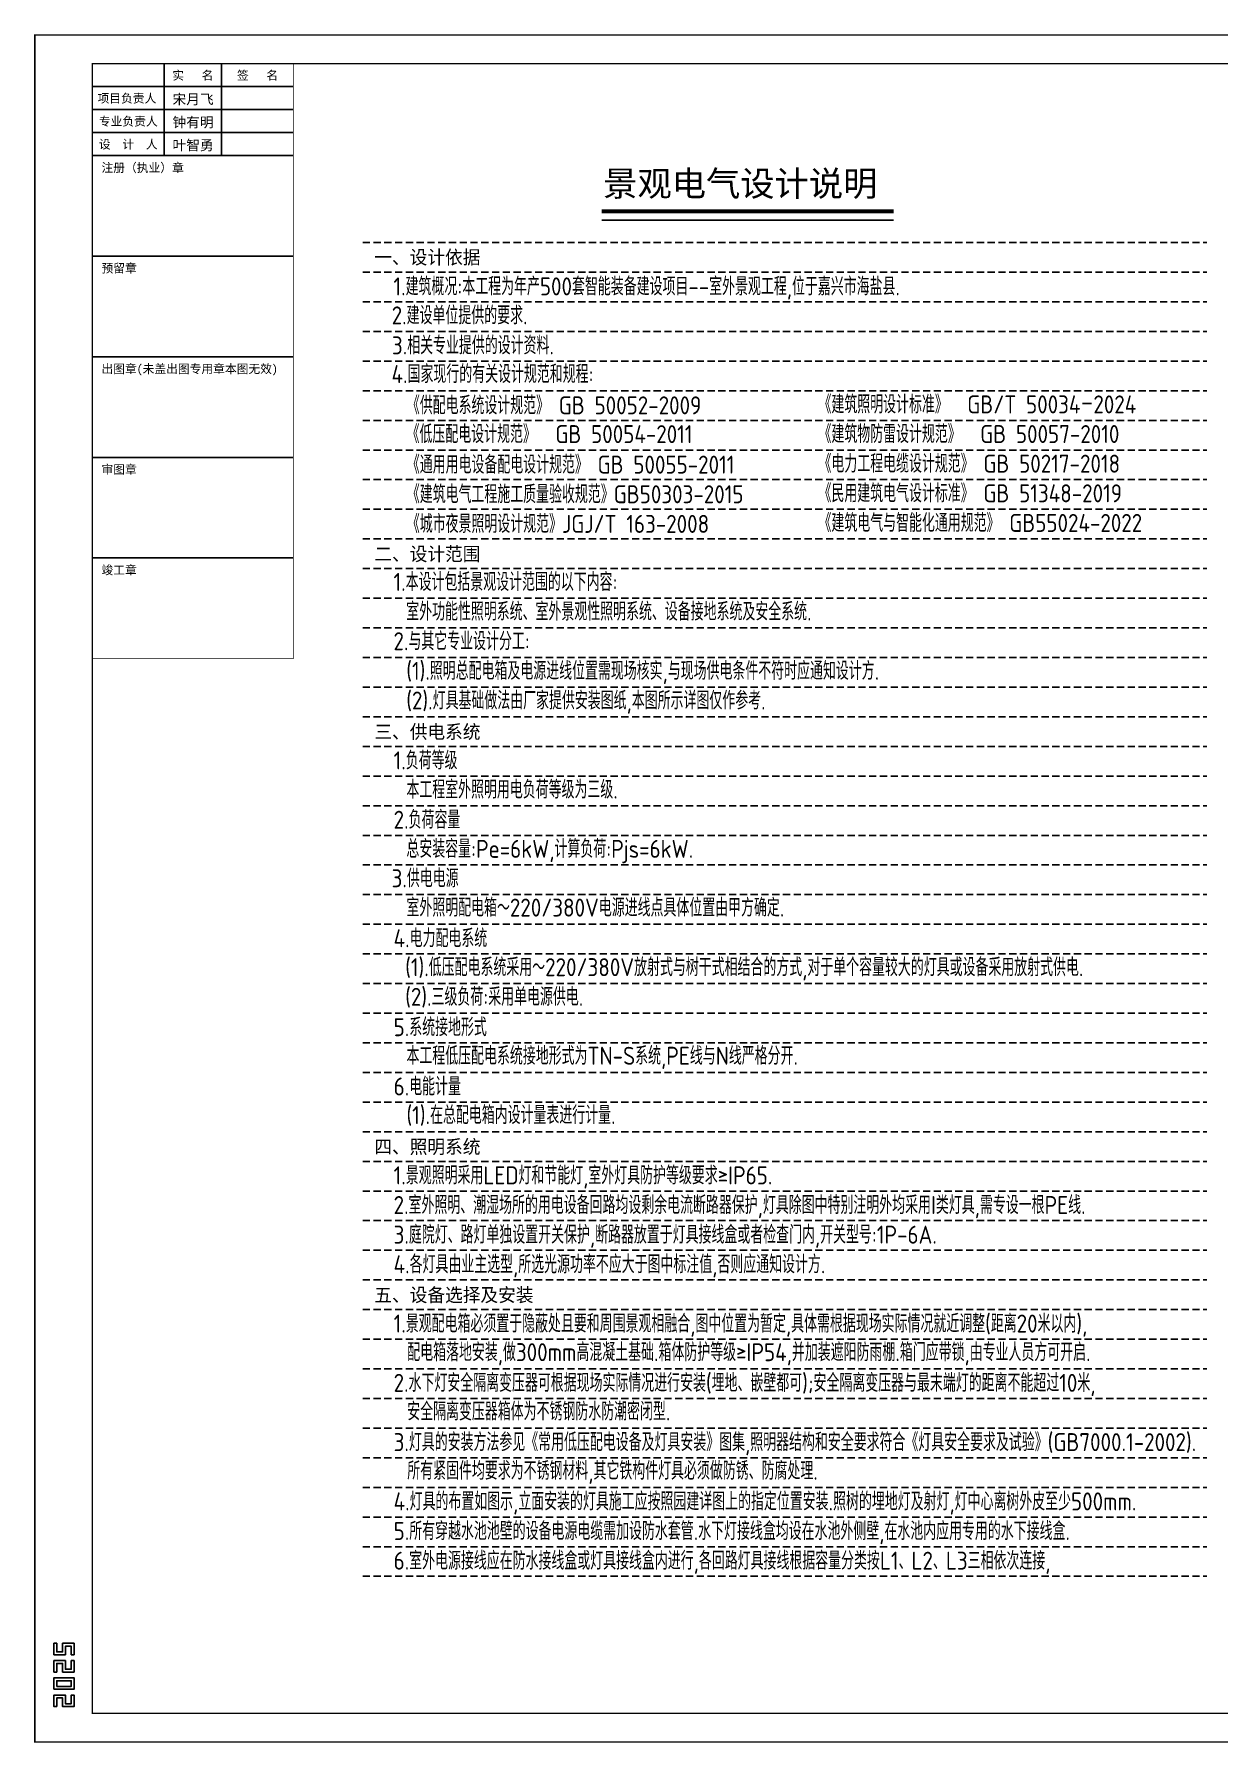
# Model space of a CAD drawing. Extents: x 40587477144 to 40590102100, y 3379967887 to 3381819730.
# Drawn here: x 40588322690 to 40588363923, y 3381066512 to 3381125962 of the extents above; entities that cross this region are included whole.
import ezdxf
from ezdxf.enums import TextEntityAlignment as Align

# ---------------------------------------------------------------- set-up
doc = ezdxf.new("R2010")
doc.units = 0
doc.header["$LTSCALE"] = 1000
doc.header["$MEASUREMENT"] = 0
doc.linetypes.add('HIDDEN', pattern=[0.375, 0.25, -0.125])
doc.layers.get('Defpoints').update_dxf_attribs({"color": 210})
for name, color, linetype in [('0-cxFrame', 155, 'Continuous'), ('qianming', 155, 'Continuous'), ('电气', 7, 'Continuous')]:
    doc.layers.add(name, color=color, linetype=linetype)
doc.layers.add('0-cxText', color=131, linetype='Continuous', lineweight=25)
doc.styles.add('-黑体', font='simhei.ttf', dxfattribs={"width": 0.8})
doc.styles.add('cx_biaoti', font='')
doc.styles.add('cx_tuming', font='simhei.ttf')
doc.styles.add('cx_tuqian1', font='')
doc.styles.add('GPS', font='gbenor.shx', dxfattribs={"width": 0.8, "bigfont": 'gbcbig.shx'})
doc.styles.add('图框宋体', font='', dxfattribs={"width": 0.75})
doc.styles.add('黑体', font='simhei.ttf', dxfattribs={"height": 12})
doc.styles.get('cx_biaoti').set_extended_font_data('SimSun')
doc.styles.get('cx_tuqian1').set_extended_font_data('SimSun')
doc.styles.get('图框宋体').set_extended_font_data('SimSun')

# ---------------------------------------------------------------- blocks, each defined once
blk = doc.blocks.new('zjcx_lan_xinxi(Dragon)')
for p, q in [((7000, -3200), (0, -3200)), ((7000, -6700), (0, -6700)), ((7000, -10200), (0, -10200)), ((7000, -13700), (0, -13700)), ((7000, -17200), (0, -17200))]:
    blk.add_line(p, q)
at = {"const_width": 25}
blk.add_lwpolyline([(0, -20700), (7000, -20700), (7000, 0), (0, 0)], close=True, dxfattribs=at)
for points in [[(2500, -3200), (2500, 0)], [(4500, -3200), (4500, 0)], [(0, -800), (7000, -800)], [(0, -1600), (7000, -1600)], [(0, -2400), (7000, -2400)]]:
    blk.add_lwpolyline(points)
for points in [[(7000, -3200), (7000, 0)], [(0, -3200), (7000, -3200)], [(0, -20700), (7000, -20700), (7000, -3200)], [(0, -20700), (7000, -20700)]]:
    blk.add_lwpolyline(points, dxfattribs=at)
at = {"style": '图框宋体'}
for s, p in [('实   名', (3500, -400)), ('签   名', (5750, -400)), ('项目负责人', (1204, -1200)), ('专业负责人', (1250, -2000)), ('设  计  人', (1250, -2800))]:
    blk.add_text(s, height=300, dxfattribs=at).set_placement(p, align=Align.MIDDLE)
for s, p in [('注册（执业）章', (318, -3771)), ('预留章', (318, -7271)), ('出图章(未盖出图专用章本图无效)', (318, -10771)), ('审图章', (318, -14271)), ('竣工章', (318, -17771))]:
    blk.add_text(s, height=300, dxfattribs=at).set_placement(p)
blk = doc.blocks.new('T-信息(Dragon)')
at = {"layer": '0-cxFrame'}
blk.add_blockref('zjcx_lan_xinxi(Dragon)', (0, 0), dxfattribs=at)
at = {"layer": 'qianming', "color": 3, "style": 'cx_biaoti'}
for s, p in [('宋月飞', (3506, -1238)), ('钟有明', (3506, -2038)), ('叶智勇', (3506, -2838))]:
    blk.add_text(s, height=350, dxfattribs=at).set_placement(p, align=Align.MIDDLE_CENTER)
blk = doc.blocks.new('TK22.A1 L(Dragon)')
at = {"layer": '0-cxFrame', "color": 7, "const_width": 0.5}
blk.add_lwpolyline([(0, 0), (-841, 0), (-841, 594), (0, 594)], close=True, dxfattribs=at)
at = {"layer": '0-cxFrame', "const_width": 0.5}
blk.add_lwpolyline([(-80, 10), (-821, 10), (-821, 584), (-80, 584)], close=True, dxfattribs=at)
at = {"layer": 'Defpoints', "color": 2}
for points in [[(-833.37, 34.37), (-834.37, 34.37), (-834.37, 30.37), (-830.37, 30.37), (-830.37, 33.37), (-828.37, 33.37), (-828.37, 30.37), (-827.37, 30.37), (-827.37, 34.37), (-831.37, 34.37), (-831.37, 31.37), (-833.37, 31.37), (-833.37, 34.37)], [(-833.37, 24.37), (-834.37, 24.37), (-834.37, 28.37), (-830.37, 28.37), (-830.37, 25.37), (-828.37, 25.37), (-828.37, 28.37), (-827.37, 28.37), (-827.37, 24.37), (-831.37, 24.37), (-831.37, 27.37), (-833.37, 27.37), (-833.37, 24.37)], [(-833.37, 12.37), (-834.37, 12.37), (-834.37, 16.37), (-830.37, 16.37), (-830.37, 13.37), (-828.37, 13.37), (-828.37, 16.37), (-827.37, 16.37), (-827.37, 12.37), (-831.37, 12.37), (-831.37, 15.37), (-833.37, 15.37), (-833.37, 12.37)]]:
    blk.add_lwpolyline(points, dxfattribs=at)
for points in [[(-834.37, 18.37), (-834.37, 22.37), (-827.37, 22.37), (-827.37, 18.37)], [(-833.37, 19.37), (-833.37, 21.37), (-828.37, 21.37), (-828.37, 19.37)]]:
    blk.add_lwpolyline(points, close=True, dxfattribs=at)
at = {"layer": '0-cxFrame', "xscale": 0.01, "yscale": 0.01, "zscale": 0.01}
blk.add_blockref('T-信息(Dragon)', (-821, 584), dxfattribs=at)
at = {"style": '黑体', "flags": 4}
blk.add_attdef('图幅', text='', height=3.3, dxfattribs=at).set_placement((-40, 3), align=Align.RIGHT)
at = {"layer": '0-cxText', "flags": 4}
for tag, height, style, p in [('建设单位', 3.5, 'cx_tuming', (-45, 240)), ('项目名称', 3.5, 'cx_tuming', (-45, 210)), ('子项名称', 3.5, 'cx_tuming', (-45, 180)), ('工程编号', 3.3, 'cx_tuqian1', (-35, 165)), ('图名1', 3.5, 'cx_tuming', (-45, 87)), ('图名2', 3.5, 'cx_tuming', (-45, 79)), ('图名3', 3.5, 'cx_tuming', (-45, 71)), ('出图日期', 3.3, 'cx_tuqian1', (-39, 60)), ('专业', 3.3, 'cx_tuqian1', (-55, 52)), ('图号', 3.3, 'cx_tuqian1', (-55, 44)), ('版次', 3.3, 'cx_tuqian1', (-20, 44))]:
    blk.add_attdef(tag, text='', height=height, dxfattribs=dict(at, style=style)).set_placement(p, align=Align.MIDDLE)
at = {"layer": 'Defpoints', "color": 6, "flags": 4}
for tag, height, style, p in [('tufu', 3.3, '黑体', (-12, 12)), ('dwfname', 4, 'cx_tuqian1', (-80, 3))]:
    blk.add_attdef(tag, text='', height=height, dxfattribs=dict(at, style=style)).set_placement(p, align=Align.RIGHT)

msp = doc.modelspace()

# ---------------------------------------------------------------- linework, layer by layer
at = {"layer": '电气', "color": 120}
msp.add_line((40588342445.3069, 3381119485.00655), (40588352600.04776, 3381119485.00655), dxfattribs=at)
at = {"layer": '电气', "color": 8, "linetype": 'HIDDEN'}
for p, q in [((40588334125.987282, 3381118711.686566), (40588363500.987282, 3381118711.686566)), ((40588334125.987282, 3381117680.436566), (40588363500.987282, 3381117680.436566)), ((40588334125.987282, 3381116649.186566), (40588363500.987282, 3381116649.186566)), ((40588334125.987282, 3381115617.936566), (40588363500.987282, 3381115617.936566)), ((40588334125.987282, 3381114586.686566), (40588363500.987282, 3381114586.686566)), ((40588334125.987282, 3381113555.436566), (40588363500.987282, 3381113555.436566)), ((40588334125.987282, 3381112524.186566), (40588363500.987282, 3381112524.186566)), ((40588334125.987282, 3381111492.936566), (40588363500.987282, 3381111492.936566)), ((40588334125.987282, 3381111492.936566), (40588363500.987282, 3381111492.936566)), ((40588334125.987282, 3381110461.686566), (40588363500.987282, 3381110461.686566)), ((40588334125.987282, 3381109430.436566), (40588363500.987282, 3381109430.436566)), ((40588334125.987282, 3381109430.436566), (40588363500.987282, 3381109430.436566)), ((40588334125.987282, 3381108399.186566), (40588363500.987282, 3381108399.186566)), ((40588334125.987282, 3381107367.936566), (40588363500.987282, 3381107367.936566)), ((40588334125.987282, 3381106336.686566), (40588363500.987282, 3381106336.686566)), ((40588334125.987282, 3381105305.436566), (40588363500.987282, 3381105305.436566)), ((40588334125.987282, 3381104274.186566), (40588363500.987282, 3381104274.186566)), ((40588334125.987282, 3381103242.936566), (40588363500.987282, 3381103242.936566)), ((40588334125.987282, 3381102211.686566), (40588363500.987282, 3381102211.686566)), ((40588334125.987282, 3381101180.436566), (40588363500.987282, 3381101180.436566)), ((40588334125.987282, 3381100149.186566), (40588363500.987282, 3381100149.186566)), ((40588334125.987282, 3381099117.936566), (40588363500.987282, 3381099117.936566)), ((40588334125.987282, 3381098086.686566), (40588363500.987282, 3381098086.686566)), ((40588334125.987282, 3381097055.436566), (40588363500.987282, 3381097055.436566)), ((40588334125.987282, 3381096024.186566), (40588363500.987282, 3381096024.186566)), ((40588334125.987282, 3381094992.936566), (40588363500.987282, 3381094992.936566)), ((40588334125.987282, 3381093961.686566), (40588363500.987282, 3381093961.686566)), ((40588334125.987282, 3381092930.436566), (40588363500.987282, 3381092930.436566)), ((40588334125.987282, 3381091899.186566), (40588363500.987282, 3381091899.186566)), ((40588334125.987282, 3381090867.936566), (40588363500.987282, 3381090867.936566)), ((40588334125.987282, 3381089836.686566), (40588363500.987282, 3381089836.686566)), ((40588334125.987282, 3381088805.436566), (40588363500.987282, 3381088805.436566)), ((40588334125.987282, 3381087774.186566), (40588363500.987282, 3381087774.186566)), ((40588334125.987282, 3381086742.936566), (40588363500.987282, 3381086742.936566)), ((40588334125.987282, 3381085711.686566), (40588363500.987282, 3381085711.686566)), ((40588334125.987282, 3381084680.436566), (40588363500.987282, 3381084680.436566)), ((40588334125.987282, 3381083649.186566), (40588363500.987282, 3381083649.186566)), ((40588334125.987282, 3381083649.186566), (40588363500.987282, 3381083649.186566)), ((40588334125.987282, 3381082617.936566), (40588363500.987282, 3381082617.936566)), ((40588334125.987282, 3381081586.686566), (40588363500.987282, 3381081586.686566)), ((40588334125.987282, 3381080555.436566), (40588363500.987282, 3381080555.436566)), ((40588334125.987282, 3381079524.186566), (40588363500.987282, 3381079524.186566)), ((40588334125.987282, 3381078492.936566), (40588363500.987282, 3381078492.936566)), ((40588334125.987282, 3381077461.686566), (40588363500.987282, 3381077461.686566)), ((40588334125.987282, 3381076430.436566), (40588363500.987282, 3381076430.436566)), ((40588334125.987282, 3381075399.186566), (40588363500.987282, 3381075399.186566)), ((40588334125.987282, 3381074367.936566), (40588363500.987282, 3381074367.936566)), ((40588334125.987282, 3381073336.686566), (40588363500.987282, 3381073336.686566)), ((40588334125.987282, 3381072305.436566), (40588363500.987282, 3381072305.436566))]:
    msp.add_line(p, q, dxfattribs=at)
at = {"layer": '电气', "color": 120, "const_width": 150}
msp.add_lwpolyline([(40588342445.3069, 3381119797.50655), (40588352600.04776, 3381119797.50655)], dxfattribs=at)

# ---------------------------------------------------------------- block references
at = {"layer": '0-cxFrame', "xscale": 100, "yscale": 100, "zscale": 100}
msp.add_blockref('TK22.A1 L(Dragon)', (40588406814.652184, 3381066536.908061), dxfattribs=at)

# ---------------------------------------------------------------- texts
at = {"layer": '电气', "color": 120}
for s, height, style, p in [('景观电气设计说明', 875, '黑体', (40588342492.581139, 3381120328.035004)), ('2.建设单位提供的要求.', 625, 'GPS', (40588335133.712044, 3381115865.285224)), ('3.相关专业提供的设计资料.', 625, 'GPS', (40588335141.858398, 3381114821.558738)), ('4.国家现行的有关设计规范和规程:', 625, 'GPS', (40588335129.027763, 3381113822.140598)), ('《供配电系统设计规范》 GB 50052-2009 ', 625, 'GPS', (40588335660.697479, 3381112734.901379)), ('《建筑照明设计标准》  GB/T 50034－2024', 625, 'GPS', (40588349988.576797, 3381112768.027554)), ('《低压配电设计规范》  GB 50054-2011', 625, 'GPS', (40588335651.987503, 3381111733.92065)), ('《建筑物防雷设计规范》  GB 50057-2010', 625, 'GPS', (40588349988.576797, 3381111736.777554)), ('《通用用电设备配电设计规范》 GB 50055-2011', 625, 'GPS', (40588335660.697479, 3381110672.401379)), ('《电力工程电缆设计规范》 GB 50217-2018', 625, 'GPS', (40588349988.576797, 3381110705.527554)), ('《建筑电气工程施工质量验收规范》GB50303-2015 ', 625, 'GPS', (40588335660.697479, 3381109641.151379)), ('《民用建筑电气设计标准》 GB 51348-2019', 625, 'GPS', (40588349988.576797, 3381109674.277554)), ('《城市夜景照明设计规范》JGJ/T 163-2008', 625, 'GPS', (40588335660.697479, 3381108609.901379)), ('《建筑电气与智能化通用规范》 GB55024-2022', 625, 'GPS', (40588349988.576797, 3381108643.027554)), ('1.本设计包括景观设计范围的以下内容:', 625, 'GPS', (40588335196.561821, 3381106590.671472)), ('室外功能性照明系统、室外景观性照明系统、设备接地系统及安全系统.', 625, 'GPS', (40588335640.663673, 3381105559.421472)), ('2.与其它专业设计分工:', 625, 'GPS', (40588335196.561821, 3381104528.171472)), ('(1).照明总配电箱及电源进线位置需现场核实,与现场供电条件不符时应通知设计方.', 625, 'GPS', (40588335640.663673, 3381103496.921472)), ('(2).灯具基础做法由厂家提供安装图纸,本图所示详图仅作参考.', 625, 'GPS', (40588335640.663673, 3381102465.671472)), ('1.负荷等级', 625, 'GPS', (40588335200.547363, 3381100380.293037)), ('本工程室外照明用电负荷等级为三级.', 625, 'GPS', (40588335645.843384, 3381099365.835205)), ('2.负荷容量', 625, 'GPS', (40588335200.547363, 3381098317.793037)), ('3.供电电源', 625, 'GPS', (40588335130.605682, 3381096279.49801)), ('室外照明配电箱～220/380V电源进线点具体位置由甲方确定.', 625, 'GPS', (40588335647.376083, 3381095259.891482)), ('4.电力配电系统', 625, 'GPS', (40588335200.547363, 3381094192.793037)), ('(1).低压配电系统采用～220/380V放射式与树干式相结合的方式,对于单个容量较大的灯具或设备采用放射式供电.', 625, 'GPS', (40588335603.272873, 3381093186.490938)), ('(2).三级负荷:采用单电源供电.', 625, 'GPS', (40588335603.272873, 3381092155.240938)), ('5.系统接地形式', 625, 'GPS', (40588335200.547363, 3381091099.043037)), ('本工程低压配电系统接地形式为TN-S系统,PE线与N线严格分开.', 625, 'GPS', (40588335647.376083, 3381090103.641482)), ('6.电能计量', 625, 'GPS', (40588335200.547363, 3381089036.543037)), ('(1).在总配电箱内设计量表进行计量.', 625, 'GPS', (40588335647.376083, 3381088041.141482)), ('1.景观照明采用LED灯和节能灯,室外灯具防护等级要求≥IP65.', 625, 'GPS', (40588335200.547363, 3381085942.793037)), ('2.室外照明、潮湿场所的用电设备回路均设剩余电流断路器保护,灯具除图中特别注明外均采用I类灯具,需专设一根PE线.', 625, 'GPS', (40588335200.547363, 3381084911.543037)), ('3.庭院灯、路灯单独设置开关保护,断路器放置于灯具接线盒或者检查门内,开关型号:1P-6A.', 625, 'GPS', (40588335200.547363, 3381083880.293037)), ('4.各灯具由业主选型,所选光源功率不应大于图中标注值,否则应通知设计方.', 625, 'GPS', (40588335200.547363, 3381082849.043037)), ('1.景观配电箱必须置于隐蔽处且要和周围景观相融合,图中位置为暂定,具体需根据现场实际情况就近调整(距离20米以内),', 625, 'GPS', (40588335200.547363, 3381080786.543037)), ('配电箱落地安装,做300mm高混凝土基础.箱体防护等级≥IP54,并加装遮阳防雨棚.箱门应带锁,由专业人员方可开启.', 625, 'GPS', (40588335675.754593, 3381079791.141482)), ('2.水下灯安全隔离变压器可根据现场实际情况进行安装(埋地、嵌壁都可);安全隔离变压器与最末端灯的距离不能超过10米,', 625, 'GPS', (40588335200.547363, 3381078724.043037)), ('安全隔离变压器箱体为不锈钢防水防潮密闭型.', 625, 'GPS', (40588335675.754593, 3381077728.641482)), ('3.灯具的安装方法参见《常用低压配电设备及灯具安装》图集,照明器结构和安全要求符合《灯具安全要求及试验》(GB7000.1-2002).', 625, 'GPS', (40588335200.547363, 3381076661.543037)), ('所有紧固件均要求为不锈钢材料,其它铁构件灯具必须做防锈、防腐处理.', 625, 'GPS', (40588335675.754593, 3381075666.141482)), ('4.灯具的布置如图示,立面安装的灯具施工应按照园建详图上的指定位置安装.照树的埋地灯及射灯,灯中心离树外皮至少500mm.', 625, 'GPS', (40588335200.547363, 3381074599.043037)), ('5.所有穿越水池池壁的设备电源电缆需加设防水套管.水下灯接线盒均设在水池外侧壁,在水池内应用专用的水下接线盒.', 625, 'GPS', (40588335200.547363, 3381073567.793037)), ('6.室外电源接线应在防水接线盒或灯具接线盒内进行,各回路灯具接线根据容量分类按L1、L2、L3三相依次连接,', 625, 'GPS', (40588335200.547363, 3381072536.543037))]:
    msp.add_text(s, height=height, dxfattribs=dict(at, style=style)).set_placement(p)
at = {"layer": '电气', "color": 120, "style": '-黑体', "width": 0.95}
for s, p in [('一、设计依据', (40588334528.868729, 3381117963.267972)), ('二、设计范围', (40588334530.318626, 3381107639.536106)), ('三、供电系统', (40588334530.318626, 3381101452.036106)), ('四、照明系统', (40588334530.318626, 3381087014.536106)), ('五、设备选择及安装', (40588334530.318626, 3381081858.286106))]:
    msp.add_text(s, height=475, dxfattribs=at).set_placement(p)
at = {"layer": '电气', "color": 1, "style": 'GPS'}
for s, p in [('1.建筑概况:本工程为年产500套智能装备建设项目--室外景观工程,位于嘉兴市海盐县.', (40588335195.189003, 3381116873.358536)), ('总安装容量:Pe=6kW,计算负荷:Pjs=6kW.', (40588335645.843384, 3381097303.335205))]:
    msp.add_text(s, height=625, dxfattribs=at).set_placement(p)

doc.saveas('drawing.dxf')
